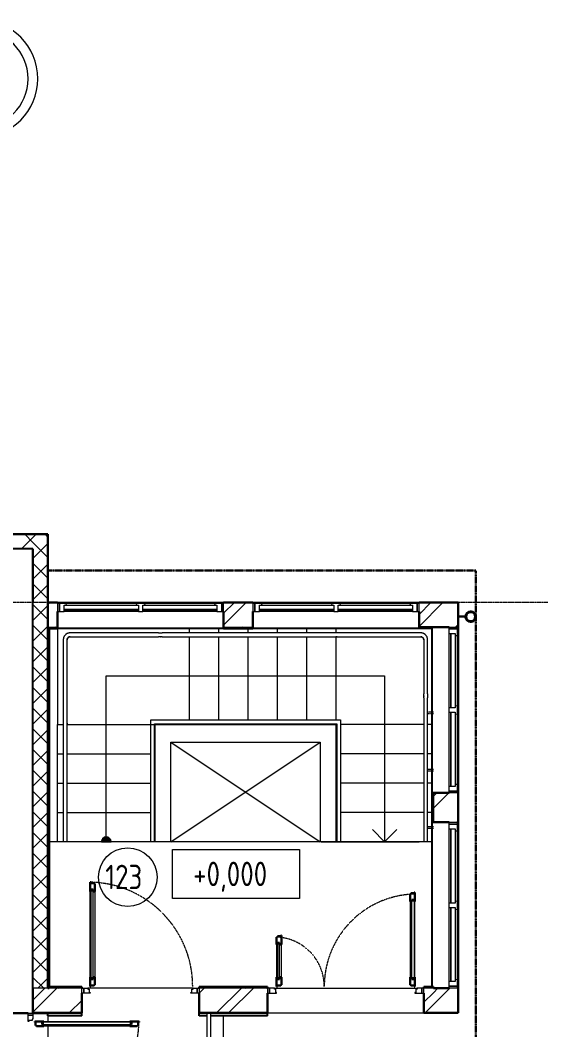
# Model space of a CAD drawing. Header units: millimetres. Extents: x -695119 to 412940, y -249585 to 622758.
# Drawn here: x 170283 to 175612, y -24246 to -13905 of the extents above; entities that cross this region are included whole.
import ezdxf

# ---------------------------------------------------------------- set-up
doc = ezdxf.new("R2010")
doc.units = ezdxf.units.MM
for name, pattern in [('ADSK_Линия сетки', [25, 20, -2.5, 0, -2.5]), ('ADSK_Штриховая_ш2 п1_5', [4.5, 3, -1.5]), ('ADSK_Штриховая_ш3 п1_5', [4.5, 3, -1.5])]:
    doc.linetypes.add(name, pattern=pattern)
for name, color, linetype, lineweight in [('_Вне пределов_', 7, 'ADSK_Штриховая_ш3 п1_5', 18), ('Высотные отметки', 7, 'Continuous', 9), ('Каркас_Импост', 8, 'Continuous', 9), ('Лестницы', 8, 'Continuous', 9), ('Линии', 7, 'Continuous', 9), ('Марки помещений', 8, 'Continuous', 20), ('Монтажный зазор', 8, 'Continuous', 9), ('Обобщенные модели', 8, 'Continuous', 18), ('Ограждение', 8, 'Continuous', 9), ('Окна', 252, 'Continuous', 9), ('Оси', 252, 'Continuous', 9), ('Остекление', 8, 'Continuous', 9), ('Открывание', 8, 'ADSK_Штриховая_ш2 п1_5', 9), ('Панель', 252, 'Continuous', 30), ('Перекрытия', 7, 'Continuous', 18), ('Поручни', 8, 'Continuous', 9), ('Стены разрез', 7, 'Continuous', 30), ('Стены штриховка', 7, 'Continuous', 9), ('Стрелки вверх', 7, 'Continuous', 18), ('Типовые аннотации', 8, 'Continuous', 18), ('Тонкие линии', 7, 'Continuous', 18)]:
    doc.layers.add(name, color=color, linetype=linetype, lineweight=lineweight)
doc.layers.add('Стены', color=194, linetype='Continuous')
doc.styles.add('GOST 2.304 type A_1', font='', dxfattribs={"height": 350})
doc.styles.get('GOST 2.304 type A_1').set_extended_font_data('GOST 2.304 type A')

# ---------------------------------------------------------------- blocks, each defined once
blk = doc.blocks.new('1 этаж')
at = {"layer": 'Обобщенные модели', "lineweight": 9, "true_color": 0x636466}
h = blk.add_hatch(dxfattribs=at)
h.set_pattern_fill('FP_8', color=251, style=0, pattern_type=2)
h.set_pattern_definition([(45, (-32219.82, -128407.64), (-106.066, 106.066), [])])
h.paths.add_polyline_path([(76, -101241), (89, -101239), (101, -101234), (112, -101226), (119, -101216), (124, -101204), (126, -101191), (124, -101178), (119, -101166), (112, -101155), (101, -101147), (89, -101142), (76, -101141), (63, -101142), (51, -101147), (41, -101155), (33, -101166), (28, -101178), (26, -101191), (28, -101204), (33, -101216), (44, -101228), (51, -101234), (63, -101239)])
at = {"layer": 'Стрелки вверх', "true_color": 0x636466}
h = blk.add_hatch(color=251, dxfattribs=at)
edge = h.paths.add_edge_path()
edge.add_arc((-3656, -103497), 50, 0.7223, 179.2777)
edge.add_line((-3706, -103497), (-3656, -103497))
edge.add_line((-3656, -103497), (-3606, -103497))
blk.add_hatch(color=251, dxfattribs=at).paths.add_polyline_path([(-3607, -103497), (-3606, -103490), (-3618, -103465), (-3642, -103449), (-3670, -103449), (-3694, -103465), (-3705, -103490), (-3704, -103497)])
at = {"layer": '_Вне пределов_', "color": 251, "true_color": 0x636466}
for p, q in [((77, -101129), (75, -101129)), ((75, -101129), (75, -101139)), ((77, -101139), (77, -101129)), ((75, -101243), (75, -101253)), ((75, -101253), (77, -101253)), ((77, -101253), (77, -101243)), ((-306, -102169), (-366, -102169)), ((-366, -102184), (-306, -102184))]:
    blk.add_line(p, q, dxfattribs=at)
at = {"layer": 'Каркас_Импост', "color": 251, "lineweight": 18, "true_color": 0x636466}
for p, q in [((-4066, -101055), (-4134, -101055)), ((-4134, -101055), (-4134, -101137)), ((-4134, -101137), (-4086, -101137)), ((-4061, -101074), (-4066, -101055)), ((-3346, -101055), (-3351, -101074)), ((-3262, -101055), (-3346, -101055)), ((-3326, -101137), (-3282, -101137)), ((-3257, -101074), (-3262, -101055)), ((-2542, -101055), (-2547, -101074)), ((-2474, -101055), (-2542, -101055)), ((-2522, -101137), (-2474, -101137)), ((-2474, -101137), (-2474, -101055)), ((-2066, -101055), (-2134, -101055)), ((-2134, -101055), (-2134, -101137)), ((-2134, -101137), (-2086, -101137)), ((-2061, -101074), (-2066, -101055)), ((-1346, -101055), (-1351, -101074)), ((-1262, -101055), (-1346, -101055)), ((-1326, -101137), (-1282, -101137)), ((-1257, -101074), (-1262, -101055)), ((-542, -101055), (-547, -101074)), ((-474, -101055), (-542, -101055)), ((-522, -101137), (-474, -101137)), ((-474, -101137), (-474, -101055)), ((-146, -101317), (-64, -101317)), ((-146, -101365), (-146, -101317)), ((-64, -101317), (-64, -101385)), ((-64, -101385), (-83, -101390)), ((-146, -102169), (-146, -102125)), ((-83, -102100), (-64, -102105)), ((-64, -102105), (-64, -102189)), ((-64, -102189), (-83, -102194)), ((-146, -102977), (-146, -102929)), ((-64, -102977), (-146, -102977)), ((-83, -102904), (-64, -102909)), ((-64, -102909), (-64, -102977)), ((-146, -103317), (-64, -103317)), ((-146, -103365), (-146, -103317)), ((-64, -103385), (-83, -103390)), ((-64, -103317), (-64, -103385)), ((-146, -104169), (-146, -104125)), ((-83, -104100), (-64, -104105)), ((-64, -104105), (-64, -104189)), ((-64, -104189), (-83, -104194)), ((-146, -104977), (-146, -104929)), ((-83, -104904), (-64, -104909)), ((-64, -104909), (-64, -104977)), ((-64, -104977), (-146, -104977))]:
    blk.add_line(p, q, dxfattribs=at)
at = {"layer": 'Каркас_Импост', "color": 251, "true_color": 0x636466}
for p, q in [((-4086, -101118), (-3326, -101118)), ((-4086, -101136), (-4086, -101118)), ((-4085, -101137), (-4086, -101136)), ((-3326, -101136), (-4086, -101136)), ((-3327, -101137), (-4085, -101137)), ((-3346, -101055), (-4066, -101055)), ((-3326, -101136), (-3327, -101137)), ((-3326, -101118), (-3326, -101136)), ((-3282, -101118), (-2522, -101118)), ((-3282, -101136), (-3282, -101118)), ((-3281, -101137), (-3282, -101136)), ((-2522, -101136), (-3282, -101136)), ((-2523, -101137), (-3281, -101137)), ((-2542, -101055), (-3262, -101055)), ((-2522, -101136), (-2523, -101137)), ((-2522, -101118), (-2522, -101136)), ((-2086, -101118), (-1326, -101118)), ((-2086, -101136), (-2086, -101118)), ((-2085, -101137), (-2086, -101136)), ((-1326, -101136), (-2086, -101136)), ((-1327, -101137), (-2085, -101137)), ((-1346, -101055), (-2066, -101055)), ((-1326, -101136), (-1327, -101137)), ((-1326, -101118), (-1326, -101136)), ((-1282, -101118), (-522, -101118)), ((-1282, -101136), (-1282, -101118)), ((-1281, -101137), (-1282, -101136)), ((-522, -101136), (-1282, -101136)), ((-523, -101137), (-1281, -101137)), ((-542, -101055), (-1262, -101055)), ((-522, -101136), (-523, -101137)), ((-522, -101118), (-522, -101136)), ((-146, -101366), (-145, -101365)), ((-146, -102124), (-146, -101366)), ((-145, -101365), (-127, -101365)), ((-145, -102125), (-145, -101365)), ((-127, -101365), (-127, -102125)), ((-64, -101385), (-64, -102105)), ((-145, -102125), (-146, -102124)), ((-146, -102170), (-145, -102169)), ((-146, -102928), (-146, -102170)), ((-127, -102125), (-145, -102125)), ((-145, -102169), (-127, -102169)), ((-145, -102929), (-145, -102169)), ((-127, -102169), (-127, -102929)), ((-64, -102189), (-64, -102909)), ((-145, -102929), (-146, -102928)), ((-127, -102929), (-145, -102929)), ((-146, -103366), (-145, -103365)), ((-146, -104124), (-146, -103366)), ((-145, -103365), (-127, -103365)), ((-145, -104125), (-145, -103365)), ((-127, -103365), (-127, -104125)), ((-64, -103385), (-64, -104105)), ((-145, -104125), (-146, -104124)), ((-127, -104125), (-145, -104125)), ((-146, -104170), (-145, -104169)), ((-146, -104928), (-146, -104170)), ((-145, -104169), (-127, -104169)), ((-145, -104929), (-145, -104169)), ((-127, -104169), (-127, -104929)), ((-64, -104189), (-64, -104909)), ((-145, -104929), (-146, -104928)), ((-127, -104929), (-145, -104929)), ((-3885, -104997), (-3844, -104997)), ((-3885, -105047), (-3885, -104997)), ((-3821, -105047), (-3885, -105047)), ((-3844, -104997), (-3844, -105005)), ((-3844, -105005), (-3830, -105005)), ((-3830, -105005), (-3830, -105039)), ((-3830, -105039), (-3821, -105039)), ((-3821, -105039), (-3821, -105047)), ((-2789, -105039), (-2780, -105039)), ((-2789, -105047), (-2789, -105039)), ((-2725, -105047), (-2789, -105047)), ((-2780, -105005), (-2766, -105005)), ((-2780, -105039), (-2780, -105005)), ((-2766, -105005), (-2766, -104997)), ((-2766, -104997), (-2725, -104997)), ((-2725, -104997), (-2725, -105047)), ((-1935, -104997), (-1984, -104997)), ((-1984, -104997), (-1984, -105047)), ((-1984, -105047), (-1912, -105047)), ((-1935, -105005), (-1935, -104997)), ((-1921, -105005), (-1935, -105005)), ((-1921, -105039), (-1921, -105005)), ((-1912, -105039), (-1921, -105039)), ((-1912, -105047), (-1912, -105039)), ((-487, -105039), (-496, -105039)), ((-496, -105039), (-496, -105047)), ((-496, -105047), (-424, -105047)), ((-473, -105005), (-487, -105005)), ((-487, -105005), (-487, -105039)), ((-473, -104997), (-473, -105005)), ((-424, -104997), (-473, -104997)), ((-424, -105047), (-424, -104997)), ((-4456, -105272), (-4406, -105272)), ((-4456, -105336), (-4456, -105272)), ((-4406, -105272), (-4406, -105313)), ((-4448, -105336), (-4456, -105336)), ((-4448, -105327), (-4448, -105336)), ((-4414, -105327), (-4448, -105327)), ((-4414, -105313), (-4414, -105327)), ((-4406, -105313), (-4414, -105313))]:
    blk.add_line(p, q, dxfattribs=at)
at = {"layer": 'Лестницы', "color": 251, "true_color": 0x636466}
for p, q in [((-4156, -101312), (-4156, -102297)), ((-2806, -101312), (-2806, -101357)), ((-2806, -101312), (-2806, -101357)), ((-2506, -101312), (-2506, -101357)), ((-2506, -101312), (-2506, -101357)), ((-2206, -101312), (-2206, -101357)), ((-2206, -101312), (-2206, -101357)), ((-1906, -101312), (-1906, -101357)), ((-1906, -101312), (-1906, -101357)), ((-1606, -101312), (-1606, -101357)), ((-1606, -101312), (-1606, -101357)), ((-1306, -101312), (-1306, -101357)), ((-1306, -101312), (-1306, -101357)), ((-2806, -101397), (-2806, -102247)), ((-2806, -101397), (-2806, -102247)), ((-2506, -101397), (-2506, -102247)), ((-2506, -101397), (-2506, -102247)), ((-2206, -101397), (-2206, -102247)), ((-2206, -101397), (-2206, -102247)), ((-1906, -101397), (-1906, -102247)), ((-1906, -101397), (-1906, -102247)), ((-1606, -101397), (-1606, -102247)), ((-1606, -101397), (-1606, -102247)), ((-1306, -101397), (-1306, -102247)), ((-1306, -101397), (-1306, -102247)), ((-4156, -102297), (-4096, -102297)), ((-4156, -102597), (-4156, -102297)), ((-4156, -102297), (-4096, -102297)), ((-4056, -102297), (-3201, -102297)), ((-4056, -102297), (-3201, -102297)), ((-3161, -102297), (-3156, -102297)), ((-3161, -102297), (-3156, -102297)), ((-3156, -102297), (-2806, -102297)), ((-3156, -102597), (-3156, -102297)), ((-2806, -102287), (-2806, -102297)), ((-2806, -102287), (-2806, -102297)), ((-2806, -102297), (-2506, -102297)), ((-2506, -102287), (-2506, -102297)), ((-2506, -102287), (-2506, -102297)), ((-2506, -102297), (-2206, -102297)), ((-2206, -102287), (-2206, -102297)), ((-2206, -102287), (-2206, -102297)), ((-2206, -102297), (-1906, -102297)), ((-1906, -102287), (-1906, -102297)), ((-1906, -102287), (-1906, -102297)), ((-1906, -102297), (-1606, -102297)), ((-1606, -102287), (-1606, -102297)), ((-1606, -102287), (-1606, -102297)), ((-1606, -102297), (-1306, -102297)), ((-1306, -102287), (-1306, -102297)), ((-1306, -102287), (-1306, -102297)), ((-1296, -102297), (-1306, -102297)), ((-1306, -102297), (-1306, -102597)), ((-1296, -102297), (-1306, -102297)), ((-406, -102297), (-1256, -102297)), ((-406, -102297), (-1256, -102297)), ((-321, -102297), (-366, -102297)), ((-321, -102297), (-366, -102297)), ((-4156, -102897), (-4156, -102597)), ((-4156, -102597), (-4096, -102597)), ((-4156, -102597), (-4096, -102597)), ((-4056, -102597), (-3201, -102597)), ((-4056, -102597), (-3201, -102597)), ((-3161, -102597), (-3156, -102597)), ((-3161, -102597), (-3156, -102597)), ((-3156, -102897), (-3156, -102597)), ((-1306, -102597), (-1306, -102897)), ((-1296, -102597), (-1306, -102597)), ((-1296, -102597), (-1306, -102597)), ((-406, -102597), (-1256, -102597)), ((-406, -102597), (-1256, -102597)), ((-321, -102597), (-366, -102597)), ((-321, -102597), (-366, -102597)), ((-4156, -103197), (-4156, -102897)), ((-4156, -102897), (-4096, -102897)), ((-4156, -102897), (-4096, -102897)), ((-4056, -102897), (-3201, -102897)), ((-4056, -102897), (-3201, -102897)), ((-3161, -102897), (-3156, -102897)), ((-3161, -102897), (-3156, -102897)), ((-3156, -103197), (-3156, -102897)), ((-1306, -102897), (-1306, -103197)), ((-1296, -102897), (-1306, -102897)), ((-1296, -102897), (-1306, -102897)), ((-406, -102897), (-1256, -102897)), ((-406, -102897), (-1256, -102897)), ((-321, -102897), (-366, -102897)), ((-321, -102897), (-366, -102897)), ((-4156, -103497), (-4156, -103197)), ((-4156, -103197), (-4096, -103197)), ((-4156, -103197), (-4096, -103197)), ((-4056, -103197), (-3201, -103197)), ((-4056, -103197), (-3201, -103197)), ((-3161, -103197), (-3156, -103197)), ((-3161, -103197), (-3156, -103197)), ((-3156, -103497), (-3156, -103197)), ((-1306, -103197), (-1306, -103497)), ((-1296, -103197), (-1306, -103197)), ((-1296, -103197), (-1306, -103197)), ((-406, -103197), (-1256, -103197)), ((-406, -103197), (-1256, -103197)), ((-321, -103197), (-366, -103197)), ((-321, -103197), (-366, -103197)), ((-1296, -103497), (-1306, -103497)), ((-321, -103497), (-1256, -103497))]:
    blk.add_line(p, q, dxfattribs=at)
at = {"layer": 'Линии', "color": 251, "linetype": 'ADSK_Штриховая_ш3 п1_5', "lineweight": 30, "true_color": 0x636466}
for p, q in [((128, -100717), (-4254, -100717)), ((128, -106497), (128, -100717))]:
    blk.add_line(p, q, dxfattribs=at)
at = {"layer": 'Линии', "color": 251, "true_color": 0x636466}
for p, q in [((-3254, -102297), (-1454, -102297)), ((-1454, -103497), (-454, -103497))]:
    blk.add_line(p, q, dxfattribs=at)
at = {"layer": 'Марки помещений', "color": 251, "true_color": 0x636466}
blk.add_circle((-3436, -103860), 300, dxfattribs=at)
at = {"layer": 'Монтажный зазор', "color": 251, "true_color": 0x636466}
for p, q in [((-3905, -104997), (-3885, -104997)), ((-3905, -105047), (-3905, -104997)), ((-3885, -105047), (-3905, -105047)), ((-3885, -104997), (-3885, -105047)), ((-2725, -104997), (-2705, -104997)), ((-2725, -105047), (-2725, -104997)), ((-2705, -105047), (-2725, -105047)), ((-2705, -104997), (-2705, -105047)), ((-2004, -104997), (-2004, -105047)), ((-1984, -104997), (-2004, -104997)), ((-2004, -105047), (-1984, -105047)), ((-1984, -105047), (-1984, -104997)), ((-404, -104997), (-424, -104997)), ((-424, -104997), (-424, -105047)), ((-424, -105047), (-404, -105047)), ((-404, -105047), (-404, -104997)), ((-4456, -105272), (-4456, -105252)), ((-4456, -105252), (-4406, -105252)), ((-4406, -105272), (-4456, -105272)), ((-4406, -105252), (-4406, -105272))]:
    blk.add_line(p, q, dxfattribs=at)
at = {"layer": 'Обобщенные модели', "color": 251, "true_color": 0x636466}
for p, q in [((77, -101129), (75, -101129)), ((75, -101129), (75, -101139)), ((77, -101129), (75, -101129)), ((75, -101129), (75, -101139)), ((77, -101129), (75, -101129)), ((75, -101129), (75, -101139)), ((77, -101139), (77, -101129)), ((77, -101139), (77, -101129)), ((77, -101139), (77, -101129)), ((24, -101187), (-54, -101187)), ((-54, -101194), (24, -101194)), ((24, -101190), (24, -101187)), ((24, -101194), (24, -101191)), ((75, -101141), (75, -101139)), ((77, -101141), (75, -101141)), ((77, -101139), (77, -101141)), ((75, -101243), (75, -101241)), ((75, -101241), (77, -101241)), ((75, -101243), (75, -101253)), ((75, -101243), (75, -101253)), ((75, -101243), (75, -101253)), ((75, -101253), (77, -101253)), ((75, -101253), (77, -101253)), ((75, -101253), (77, -101253)), ((77, -101241), (77, -101243)), ((77, -101253), (77, -101243)), ((77, -101253), (77, -101243)), ((77, -101253), (77, -101243))]:
    blk.add_line(p, q, dxfattribs=at)
for start, end in [(0, 180), (180, 0)]:
    blk.add_arc((76, -101191), 52, start, end, dxfattribs=at)
at = {"layer": 'Обобщенные модели', "color": 251, "lineweight": 40, "true_color": 0x636466}
for start, end in [(0, 180), (180, 0)]:
    blk.add_arc((76, -101191), 50, start, end, dxfattribs=at)
at = {"layer": 'Ограждение', "color": 251, "true_color": 0x636466}
for p, q in [((-4096, -101427), (-4096, -102283)), ((-4056, -102283), (-4056, -101427)), ((-3121, -101357), (-4026, -101357)), ((-4026, -101397), (-3121, -101397)), ((-3121, -101357), (-3101, -101357)), ((-3101, -101397), (-3093, -101397)), ((-1307, -101357), (-3082, -101357)), ((-3082, -101397), (-1307, -101397)), ((-1291, -101357), (-1307, -101357)), ((-1291, -101397), (-1307, -101397)), ((-436, -101357), (-1291, -101357)), ((-1291, -101397), (-436, -101397)), ((-406, -101427), (-406, -101983)), ((-366, -101983), (-366, -101427)), ((-406, -102003), (-406, -102010)), ((-406, -102021), (-406, -103497)), ((-366, -101983), (-366, -102003)), ((-366, -103497), (-366, -102021)), ((-4096, -102283), (-4096, -102299)), ((-4096, -102299), (-4096, -103497)), ((-4056, -102283), (-4056, -102299)), ((-4056, -103497), (-4056, -102299)), ((-306, -102756), (-366, -102756)), ((-366, -102771), (-306, -102771)), ((-306, -103343), (-366, -103343)), ((-366, -103358), (-306, -103358))]:
    blk.add_line(p, q, dxfattribs=at)
at = {"layer": 'Ограждение', "color": 251, "true_color": 0x636466, "flags": 128}
for points in [[(-4026, -101357), (-4029, -101357), (-4031, -101358), (-4034, -101358), (-4037, -101358), (-4040, -101359), (-4042, -101359), (-4045, -101360), (-4048, -101361), (-4050, -101362), (-4053, -101363), (-4056, -101364), (-4058, -101365), (-4061, -101367), (-4063, -101368), (-4065, -101370), (-4068, -101371), (-4070, -101373), (-4072, -101375), (-4074, -101377), (-4076, -101379), (-4078, -101381), (-4080, -101383), (-4081, -101385), (-4083, -101387), (-4085, -101390), (-4086, -101392), (-4088, -101394), (-4089, -101397), (-4090, -101399), (-4091, -101402), (-4092, -101405), (-4093, -101407), (-4094, -101410), (-4094, -101413), (-4095, -101415), (-4095, -101418), (-4096, -101421), (-4096, -101424), (-4096, -101427), (-4096, -101427)], [(-4026, -101357), (-4029, -101357), (-4031, -101358), (-4034, -101358), (-4037, -101358), (-4040, -101359), (-4042, -101359), (-4045, -101360), (-4048, -101361), (-4050, -101362), (-4053, -101363), (-4056, -101364), (-4058, -101365), (-4061, -101367), (-4063, -101368), (-4065, -101370), (-4068, -101371), (-4070, -101373), (-4072, -101375), (-4074, -101377), (-4076, -101379), (-4078, -101381), (-4080, -101383), (-4081, -101385), (-4083, -101387), (-4085, -101390), (-4086, -101392), (-4088, -101394), (-4089, -101397), (-4090, -101399), (-4091, -101402), (-4092, -101405), (-4093, -101407), (-4094, -101410), (-4094, -101413), (-4095, -101415), (-4095, -101418), (-4096, -101421), (-4096, -101424), (-4096, -101427)], [(-4056, -101427), (-4056, -101426), (-4056, -101425), (-4056, -101424), (-4055, -101423), (-4055, -101421), (-4055, -101420), (-4055, -101419), (-4054, -101418), (-4054, -101417), (-4053, -101416), (-4053, -101415), (-4052, -101414), (-4052, -101412), (-4051, -101411), (-4051, -101410), (-4050, -101409), (-4049, -101409), (-4048, -101408), (-4048, -101407), (-4047, -101406), (-4046, -101405), (-4045, -101404), (-4044, -101403), (-4043, -101403), (-4042, -101402), (-4041, -101401), (-4040, -101401), (-4039, -101400), (-4038, -101400), (-4037, -101399), (-4036, -101399), (-4034, -101399), (-4033, -101398), (-4032, -101398), (-4031, -101398), (-4030, -101398), (-4029, -101397), (-4027, -101397), (-4026, -101397), (-4026, -101397)], [(-3121, -101357), (-3118, -101357), (-3115, -101357), (-3112, -101357), (-3109, -101357), (-3107, -101357), (-3104, -101357), (-3101, -101357), (-3099, -101357), (-3096, -101357), (-3093, -101357), (-3091, -101357), (-3088, -101357), (-3086, -101357), (-3083, -101357), (-3082, -101357)], [(-3121, -101357), (-3118, -101357), (-3115, -101357), (-3112, -101357), (-3109, -101357), (-3107, -101357), (-3104, -101357), (-3101, -101357)], [(-3082, -101397), (-3085, -101397), (-3087, -101397), (-3090, -101397), (-3092, -101397), (-3095, -101397), (-3098, -101397), (-3100, -101397), (-3103, -101397), (-3106, -101397), (-3108, -101397), (-3111, -101397), (-3114, -101397), (-3117, -101397), (-3119, -101397), (-3121, -101397)], [(-3093, -101397), (-3095, -101397), (-3098, -101397), (-3100, -101397)], [(-1291, -101357), (-1292, -101357), (-1293, -101357), (-1295, -101357), (-1296, -101357), (-1297, -101357), (-1298, -101357), (-1299, -101357), (-1300, -101357), (-1302, -101357), (-1303, -101357), (-1304, -101357), (-1305, -101357), (-1306, -101357), (-1307, -101357), (-1307, -101357)], [(-1307, -101397), (-1306, -101397), (-1305, -101397), (-1304, -101397), (-1303, -101397), (-1302, -101397), (-1301, -101397), (-1300, -101397), (-1299, -101397), (-1297, -101397), (-1296, -101397), (-1295, -101397), (-1294, -101397), (-1293, -101397), (-1291, -101397), (-1291, -101397)], [(-1291, -101357), (-1292, -101357), (-1293, -101357), (-1295, -101357), (-1296, -101357), (-1297, -101357), (-1298, -101357), (-1299, -101357), (-1300, -101357), (-1302, -101357), (-1303, -101357), (-1304, -101357)], [(-1304, -101397), (-1303, -101397), (-1302, -101397), (-1301, -101397), (-1300, -101397), (-1299, -101397), (-1297, -101397), (-1296, -101397), (-1295, -101397), (-1294, -101397), (-1293, -101397), (-1291, -101397)], [(-366, -101427), (-366, -101425), (-366, -101422), (-366, -101419), (-367, -101416), (-367, -101413), (-368, -101411), (-369, -101408), (-369, -101405), (-370, -101403), (-371, -101400), (-372, -101398), (-374, -101395), (-375, -101393), (-376, -101390), (-378, -101388), (-380, -101386), (-381, -101383), (-383, -101381), (-385, -101379), (-387, -101377), (-389, -101375), (-391, -101373), (-393, -101372), (-396, -101370), (-398, -101368), (-400, -101367), (-403, -101366), (-405, -101364), (-408, -101363), (-410, -101362), (-413, -101361), (-416, -101360), (-418, -101360), (-421, -101359), (-424, -101358), (-427, -101358), (-429, -101358), (-432, -101357), (-435, -101357), (-436, -101357)], [(-436, -101397), (-435, -101397), (-433, -101397), (-432, -101398), (-431, -101398), (-430, -101398), (-429, -101398), (-428, -101399), (-426, -101399), (-425, -101399), (-424, -101400), (-423, -101400), (-422, -101401), (-421, -101401), (-420, -101402), (-419, -101403), (-418, -101403), (-417, -101404), (-416, -101405), (-415, -101406), (-414, -101406), (-413, -101407), (-413, -101408), (-412, -101409), (-411, -101410), (-411, -101411), (-410, -101412), (-409, -101413), (-409, -101414), (-408, -101415), (-408, -101416), (-407, -101418), (-407, -101419), (-407, -101420), (-406, -101421), (-406, -101422), (-406, -101423), (-406, -101425), (-406, -101426), (-406, -101427), (-406, -101427)], [(-366, -101427), (-366, -101425), (-366, -101422), (-366, -101419), (-367, -101416), (-367, -101413), (-368, -101411), (-369, -101408), (-369, -101405), (-370, -101403), (-371, -101400), (-372, -101398), (-374, -101395), (-375, -101393), (-376, -101390), (-378, -101388), (-380, -101386), (-381, -101383), (-383, -101381), (-385, -101379), (-387, -101377), (-389, -101375), (-391, -101373), (-393, -101372), (-396, -101370), (-398, -101368), (-400, -101367), (-403, -101366), (-405, -101364), (-408, -101363), (-410, -101362), (-413, -101361), (-416, -101360), (-418, -101360), (-421, -101359), (-424, -101358), (-427, -101358), (-429, -101358), (-432, -101357), (-435, -101357)], [(-406, -102021), (-406, -102018), (-406, -102016), (-406, -102013), (-406, -102011), (-406, -102008), (-406, -102006), (-406, -102003), (-406, -102000), (-406, -101998), (-406, -101995), (-406, -101992), (-406, -101989), (-406, -101986), (-406, -101984), (-406, -101983)], [(-406, -102010), (-406, -102008), (-406, -102006), (-406, -102003)], [(-366, -101983), (-366, -101985), (-366, -101988), (-366, -101991), (-366, -101994), (-366, -101996), (-366, -101999), (-366, -102002), (-366, -102005), (-366, -102007), (-366, -102010), (-366, -102012), (-366, -102015), (-366, -102017), (-366, -102020), (-366, -102021)], [(-366, -101983), (-366, -101985), (-366, -101988), (-366, -101991), (-366, -101994), (-366, -101996), (-366, -101999), (-366, -102002)], [(-4096, -102283), (-4096, -102284), (-4096, -102285), (-4096, -102286), (-4096, -102287), (-4096, -102289), (-4096, -102290), (-4096, -102291), (-4096, -102292), (-4096, -102293), (-4096, -102294), (-4096, -102295), (-4096, -102296), (-4096, -102297), (-4096, -102298), (-4096, -102299)], [(-4096, -102283), (-4096, -102284), (-4096, -102285), (-4096, -102286), (-4096, -102287), (-4096, -102289), (-4096, -102290), (-4096, -102291), (-4096, -102292), (-4096, -102293), (-4096, -102294), (-4096, -102295)], [(-4056, -102299), (-4056, -102298), (-4056, -102297), (-4056, -102296), (-4056, -102295), (-4056, -102294), (-4056, -102292), (-4056, -102291), (-4056, -102290), (-4056, -102289), (-4056, -102288), (-4056, -102287), (-4056, -102285), (-4056, -102284), (-4056, -102283), (-4056, -102283)], [(-4056, -102296), (-4056, -102295), (-4056, -102294), (-4056, -102292), (-4056, -102291), (-4056, -102290), (-4056, -102289), (-4056, -102288), (-4056, -102287), (-4056, -102285), (-4056, -102284), (-4056, -102283)], [(-384, -103497), (-386, -103497), (-388, -103497)]]:
    blk.add_lwpolyline(points, dxfattribs=at)
at = {"layer": 'Ограждение', "color": 251, "true_color": 0x636466}
for centre, start, end in [((-4026, -101427), 140.2351, 180), ((-4026, -101427), 90, 129.7649), ((-436, -101427), 50.2351, 90), ((-436, -101427), 0, 39.7649)]:
    blk.add_arc(centre, 30, start, end, dxfattribs=at)
at = {"layer": 'Окна', "color": 251, "true_color": 0x636466}
for p, q in [((-4134, -101055), (-4154, -101055)), ((-4154, -101055), (-4154, -101137)), ((-4154, -101137), (-4134, -101137)), ((-4134, -101137), (-4134, -101055)), ((-2454, -101055), (-2474, -101055)), ((-2474, -101055), (-2474, -101137)), ((-2474, -101137), (-2454, -101137)), ((-2454, -101137), (-2454, -101055)), ((-2134, -101055), (-2154, -101055)), ((-2154, -101055), (-2154, -101137)), ((-2154, -101137), (-2134, -101137)), ((-2134, -101137), (-2134, -101055)), ((-454, -101055), (-474, -101055)), ((-474, -101055), (-474, -101137)), ((-474, -101137), (-454, -101137)), ((-454, -101137), (-454, -101055)), ((-146, -101297), (-64, -101297)), ((-146, -101317), (-146, -101297)), ((-64, -101317), (-146, -101317)), ((-64, -101297), (-64, -101317)), ((-146, -102977), (-64, -102977)), ((-146, -102997), (-146, -102977)), ((-64, -102997), (-146, -102997)), ((-64, -102977), (-64, -102997)), ((-146, -103297), (-64, -103297)), ((-146, -103317), (-146, -103297)), ((-64, -103297), (-64, -103317)), ((-64, -103317), (-146, -103317)), ((-146, -104977), (-64, -104977)), ((-146, -104997), (-146, -104977)), ((-64, -104997), (-146, -104997)), ((-64, -104977), (-64, -104997))]:
    blk.add_line(p, q, dxfattribs=at)
at = {"layer": 'Оси', "color": 251, "linetype": 'ADSK_Линия сетки', "true_color": 0x636466}
blk.add_line((4311, -101047), (-72628, -101047), dxfattribs=at)
at = {"layer": 'Оси', "color": 251, "lineweight": 20, "true_color": 0x636466}
for radius, start, end in [(600, 0, 180), (500, 0, 180), (600, 180, 0), (500, 180, 0)]:
    blk.add_arc((-4956, -95681), radius, start, end, dxfattribs=at)
at = {"layer": 'Остекление', "color": 251, "true_color": 0x636466}
for p, q in [((-4086, -101074), (-3326, -101074)), ((-4086, -101118), (-4086, -101074)), ((-3326, -101118), (-4086, -101118)), ((-3326, -101074), (-3326, -101118)), ((-3282, -101074), (-2522, -101074)), ((-3282, -101118), (-3282, -101074)), ((-2522, -101118), (-3282, -101118)), ((-2522, -101074), (-2522, -101118)), ((-2086, -101074), (-1326, -101074)), ((-2086, -101118), (-2086, -101074)), ((-1326, -101118), (-2086, -101118)), ((-1326, -101074), (-1326, -101118)), ((-1282, -101074), (-522, -101074)), ((-1282, -101118), (-1282, -101074)), ((-522, -101118), (-1282, -101118)), ((-522, -101074), (-522, -101118)), ((-127, -101365), (-83, -101365)), ((-127, -102125), (-127, -101365)), ((-83, -101365), (-83, -102125)), ((-83, -102125), (-127, -102125)), ((-127, -102169), (-83, -102169)), ((-127, -102929), (-127, -102169)), ((-83, -102169), (-83, -102929)), ((-83, -102929), (-127, -102929)), ((-127, -103365), (-83, -103365)), ((-127, -104125), (-127, -103365)), ((-83, -103365), (-83, -104125)), ((-3812, -103987), (-3812, -104903)), ((-3788, -103987), (-3812, -103987)), ((-3788, -104903), (-3788, -103987)), ((-526, -104903), (-526, -104091)), ((-526, -104091), (-505, -104091)), ((-505, -104091), (-505, -104903)), ((-83, -104125), (-127, -104125)), ((-127, -104169), (-83, -104169)), ((-127, -104929), (-127, -104169)), ((-83, -104169), (-83, -104929)), ((-1903, -104531), (-1903, -104903)), ((-1882, -104531), (-1903, -104531)), ((-1882, -104903), (-1882, -104531)), ((-3812, -104903), (-3788, -104903)), ((-1903, -104903), (-1882, -104903)), ((-505, -104903), (-526, -104903)), ((-83, -104929), (-127, -104929)), ((-4312, -105345), (-4312, -105369)), ((-3396, -105345), (-4312, -105345)), ((-4312, -105369), (-3396, -105369)), ((-3396, -105369), (-3396, -105345))]:
    blk.add_line(p, q, dxfattribs=at)
at = {"layer": 'Открывание', "color": 251, "true_color": 0x636466}
for centre, radius, start, end in [((-3839, -104979), 1068, 0, 89.0343), ((-478, -104979), 946, 91.0903, 180), ((-1930, -104979), 506, 0, 87.9614), ((-4388, -105318), 1068, 270, 359.0343)]:
    blk.add_arc(centre, radius, start, end, dxfattribs=at)
at = {"layer": 'Панель', "color": 251, "true_color": 0x636466}
for p, q in [((-3821, -103911), (-3813, -103911)), ((-3821, -104005), (-3821, -103911)), ((-3813, -103911), (-3813, -103920)), ((-3813, -103920), (-3779, -103920)), ((-3779, -103920), (-3779, -103929)), ((-3812, -104005), (-3821, -104005)), ((-3812, -103987), (-3812, -104005)), ((-3788, -103987), (-3812, -103987)), ((-3788, -104005), (-3788, -103987)), ((-3771, -104005), (-3788, -104005)), ((-3779, -103929), (-3771, -103929)), ((-3771, -103929), (-3771, -104005)), ((-504, -104024), (-538, -104024)), ((-538, -104024), (-538, -104033)), ((-496, -104015), (-504, -104015)), ((-504, -104015), (-504, -104024)), ((-496, -104109), (-496, -104015)), ((-538, -104033), (-546, -104033)), ((-546, -104033), (-546, -104109)), ((-546, -104109), (-526, -104109)), ((-526, -104109), (-526, -104091)), ((-526, -104091), (-505, -104091)), ((-505, -104091), (-505, -104109)), ((-505, -104109), (-496, -104109)), ((-1904, -104473), (-1912, -104473)), ((-1912, -104473), (-1912, -104549)), ((-1903, -104549), (-1912, -104549)), ((-1870, -104464), (-1904, -104464)), ((-1904, -104464), (-1904, -104473)), ((-1903, -104531), (-1903, -104549)), ((-1882, -104531), (-1903, -104531)), ((-1882, -104549), (-1882, -104531)), ((-1862, -104549), (-1882, -104549)), ((-1862, -104455), (-1870, -104455)), ((-1870, -104455), (-1870, -104464)), ((-1862, -104549), (-1862, -104455)), ((-3821, -104979), (-3821, -104885)), ((-3812, -104885), (-3821, -104885)), ((-3812, -104903), (-3812, -104885)), ((-3788, -104903), (-3812, -104903)), ((-3788, -104885), (-3788, -104903)), ((-3771, -104885), (-3788, -104885)), ((-3779, -104961), (-3779, -104970)), ((-3771, -104961), (-3779, -104961)), ((-3771, -104885), (-3771, -104961)), ((-1912, -104885), (-1912, -104979)), ((-1903, -104885), (-1912, -104885)), ((-1903, -104903), (-1903, -104885)), ((-1882, -104903), (-1903, -104903)), ((-1882, -104885), (-1882, -104903)), ((-1862, -104885), (-1882, -104885)), ((-1870, -104970), (-1870, -104961)), ((-1870, -104961), (-1862, -104961)), ((-1862, -104961), (-1862, -104885)), ((-546, -104885), (-546, -104961)), ((-546, -104885), (-526, -104885)), ((-546, -104961), (-538, -104961)), ((-538, -104961), (-538, -104970)), ((-526, -104885), (-526, -104903)), ((-526, -104903), (-505, -104903)), ((-505, -104885), (-496, -104885)), ((-505, -104903), (-505, -104885)), ((-496, -104979), (-496, -104885)), ((-3813, -104979), (-3821, -104979)), ((-3813, -104970), (-3813, -104979)), ((-3779, -104970), (-3813, -104970)), ((-1912, -104979), (-1904, -104979)), ((-1904, -104979), (-1904, -104970)), ((-1904, -104970), (-1870, -104970)), ((-538, -104970), (-504, -104970)), ((-504, -104970), (-504, -104979)), ((-504, -104979), (-496, -104979)), ((-4388, -105336), (-4294, -105336)), ((-4388, -105344), (-4388, -105336)), ((-4379, -105344), (-4388, -105344)), ((-4379, -105378), (-4379, -105344)), ((-4312, -105345), (-4294, -105345)), ((-4312, -105369), (-4312, -105345)), ((-4294, -105369), (-4312, -105369)), ((-4294, -105345), (-4294, -105336)), ((-4294, -105386), (-4294, -105369)), ((-3414, -105336), (-3320, -105336)), ((-3414, -105345), (-3414, -105336)), ((-3396, -105345), (-3414, -105345)), ((-3414, -105369), (-3396, -105369)), ((-3414, -105386), (-3414, -105369)), ((-3396, -105369), (-3396, -105345)), ((-3329, -105344), (-3329, -105378)), ((-3320, -105344), (-3329, -105344)), ((-3320, -105336), (-3320, -105344)), ((-4370, -105378), (-4379, -105378)), ((-4370, -105386), (-4370, -105378)), ((-4294, -105386), (-4370, -105386)), ((-3338, -105386), (-3414, -105386)), ((-3338, -105378), (-3338, -105386)), ((-3329, -105378), (-3338, -105378))]:
    blk.add_line(p, q, dxfattribs=at)
at = {"layer": 'Панель', "color": 251, "lineweight": 9, "true_color": 0x636466}
for p, q in [((-3821, -104885), (-3821, -104005)), ((-3771, -104005), (-3771, -104885)), ((-546, -104109), (-546, -104885)), ((-496, -104885), (-496, -104109)), ((-1912, -104549), (-1912, -104885)), ((-1862, -104885), (-1862, -104549)), ((-4294, -105336), (-3414, -105336)), ((-3414, -105386), (-4294, -105386))]:
    blk.add_line(p, q, dxfattribs=at)
at = {"layer": 'Перекрытия', "color": 251, "true_color": 0x636466}
for p, q in [((-1296, -103497), (-4239, -103497)), ((-406, -103497), (-1256, -103497)), ((-321, -103497), (-366, -103497)), ((-2766, -104997), (-3844, -104997)), ((-1935, -104997), (-473, -104997)), ((-2004, -105249), (-404, -105249)), ((-4254, -105279), (-4254, -105336)), ((-2454, -110282), (-2454, -105279)), ((-4254, -105386), (-4254, -106452))]:
    blk.add_line(p, q, dxfattribs=at)
at = {"layer": 'Поручни', "color": 251, "true_color": 0x636466}
for p, q in [((-3201, -102247), (-3106, -102247)), ((-3201, -102297), (-3201, -102247)), ((-3106, -102247), (-2701, -102247)), ((-2701, -102247), (-1501, -102247)), ((-1501, -102247), (-1306, -102247)), ((-1306, -102247), (-1256, -102247)), ((-1256, -102247), (-1256, -103497)), ((-3201, -103497), (-3201, -102297)), ((-3161, -102287), (-3106, -102287)), ((-3161, -102297), (-3161, -102287)), ((-3161, -103497), (-3161, -102297)), ((-3106, -102287), (-2701, -102287)), ((-2701, -102287), (-1501, -102287)), ((-1501, -102287), (-1306, -102287)), ((-1306, -102287), (-1296, -102287)), ((-1296, -102287), (-1296, -103497)), ((-1256, -103497), (-1296, -103497)), ((-2626, -105249), (-2626, -110395)), ((-2586, -110395), (-2586, -105249))]:
    blk.add_line(p, q, dxfattribs=at)
at = {"layer": 'Стены', "color": 251, "true_color": 0x636466}
for p, q in [((-4406, -100497), (-5681, -100497)), ((-4406, -104997), (-4406, -101047)), ((-4154, -101045), (-2454, -101045)), ((-2154, -101045), (-454, -101045)), ((-2454, -101312), (-4154, -101312)), ((-321, -101312), (-2154, -101312)), ((-321, -102997), (-321, -101297)), ((-54, -101297), (-54, -102997)), ((-321, -104982), (-321, -103297)), ((-54, -103297), (-54, -104997)), ((-4406, -105252), (-4406, -105249)), ((-4254, -105279), (-4254, -105252)), ((-3905, -105279), (-3905, -105249)), ((-2705, -105279), (-2705, -105249)), ((-2004, -105279), (-2004, -105249)), ((-3905, -105279), (-4254, -105279)), ((-2626, -105279), (-2705, -105279)), ((-2004, -105279), (-2586, -105279))]:
    blk.add_line(p, q, dxfattribs=at)
at = {"layer": 'Стены разрез', "color": 251, "true_color": 0x636466}
for p, q in [((-4254, -100345), (-5681, -100345)), ((-4254, -104997), (-4254, -100345)), ((-4406, -101047), (-4406, -100497)), ((-4254, -101045), (-4154, -101045)), ((-4154, -101055), (-4154, -101045)), ((-4154, -101312), (-4154, -101137)), ((-2454, -101055), (-2454, -101045)), ((-2454, -101045), (-2154, -101045)), ((-2454, -101312), (-2454, -101137)), ((-2154, -101055), (-2154, -101045)), ((-2154, -101312), (-2154, -101137)), ((-454, -101055), (-454, -101045)), ((-54, -101045), (-454, -101045)), ((-454, -101297), (-454, -101137)), ((-54, -101297), (-54, -101045)), ((-4239, -101312), (-4154, -101312)), ((-4239, -101312), (-4239, -104982)), ((-2154, -101312), (-2454, -101312)), ((-146, -101297), (-454, -101297)), ((-54, -101297), (-64, -101297)), ((-321, -102997), (-146, -102997)), ((-321, -103297), (-321, -102997)), ((-64, -102997), (-54, -102997)), ((-54, -102997), (-54, -103297)), ((-321, -103297), (-146, -103297)), ((-64, -103297), (-54, -103297)), ((-4406, -104997), (-4406, -105247)), ((-4239, -104997), (-4254, -104997)), ((-3905, -104982), (-4239, -104982)), ((-3905, -104982), (-3905, -104997)), ((-3905, -105249), (-3905, -105047)), ((-2004, -104982), (-2705, -104982)), ((-2705, -104982), (-2705, -104997)), ((-2705, -105249), (-2705, -105047)), ((-2004, -104982), (-2004, -104997)), ((-2004, -105249), (-2004, -105047)), ((-306, -104982), (-404, -104982)), ((-404, -104982), (-404, -104997)), ((-404, -105249), (-404, -105047)), ((-306, -104982), (-306, -104997)), ((-306, -104997), (-146, -104997)), ((-64, -104997), (-54, -104997)), ((-54, -105249), (-54, -104997)), ((-4956, -105252), (-4456, -105252)), ((-4406, -105252), (-4254, -105252)), ((-3905, -105249), (-4254, -105249)), ((-4254, -105252), (-4254, -105249)), ((-2705, -105249), (-2004, -105249)), ((-404, -105249), (-54, -105249))]:
    blk.add_line(p, q, dxfattribs=at)
at = {"layer": 'Стены разрез', "color": 251, "linetype": 'Continuous', "lineweight": 9, "true_color": 0x636466}
for p, q in [((-4522, -100497), (-4406, -100381)), ((-4406, -100431), (-4489, -100347)), ((-4406, -100381), (-4372, -100347)), ((-4256, -100369), (-4277, -100347)), ((-4256, -100581), (-4406, -100431)), ((-4406, -100594), (-4256, -100444)), ((-4254, -100535), (-4256, -100531)), ((-4256, -100569), (-4254, -100569)), ((-4256, -100793), (-4406, -100643)), ((-4406, -100806), (-4256, -100656)), ((-4256, -101005), (-4406, -100855)), ((-4406, -101018), (-4256, -100868)), ((-4256, -101217), (-4406, -101067)), ((-4406, -101230), (-4256, -101080)), ((-4254, -101066), (-4234, -101047)), ((-2454, -101156), (-2344, -101047)), ((-2454, -101278), (-2222, -101047)), ((-454, -101168), (-333, -101047)), ((-454, -101290), (-211, -101047)), ((-205, -101045), (-205, -101045)), ((-175, -101045), (-177, -101047)), ((-4254, -101144), (-4256, -101141)), ((-4256, -101179), (-4254, -101179)), ((-4256, -101429), (-4406, -101279)), ((-4406, -101442), (-4256, -101292)), ((-4162, -101312), (-4177, -101297)), ((-2366, -101312), (-2351, -101297)), ((-2252, -101312), (-2267, -101297)), ((-2154, -101312), (-2154, -101311)), ((-80, -101297), (-56, -101273)), ((-4256, -101382), (-4254, -101382)), ((-4239, -101446), (-4254, -101431)), ((-4256, -101642), (-4406, -101492)), ((-4406, -101654), (-4256, -101504)), ((-4254, -101502), (-4239, -101487)), ((-4239, -101659), (-4254, -101644)), ((-4256, -101854), (-4406, -101704)), ((-4406, -101866), (-4256, -101716)), ((-4256, -101687), (-4254, -101687)), ((-4254, -101714), (-4239, -101699)), ((-4239, -101871), (-4254, -101856)), ((-4256, -102066), (-4406, -101916)), ((-4406, -102079), (-4256, -101929)), ((-4254, -101927), (-4239, -101912)), ((-4256, -102278), (-4406, -102128)), ((-4406, -102291), (-4256, -102141)), ((-4239, -102083), (-4254, -102068)), ((-4254, -102139), (-4239, -102124)), ((-4256, -102490), (-4406, -102340)), ((-4406, -102503), (-4256, -102353)), ((-4256, -102296), (-4254, -102296)), ((-4239, -102295), (-4254, -102280)), ((-4254, -102351), (-4239, -102336)), ((-4256, -102702), (-4406, -102552)), ((-4406, -102715), (-4256, -102565)), ((-4256, -102500), (-4254, -102500)), ((-4239, -102507), (-4254, -102492)), ((-4254, -102563), (-4239, -102548)), ((-4256, -102914), (-4406, -102764)), ((-4406, -102927), (-4256, -102777)), ((-4254, -102770), (-4256, -102766)), ((-4239, -102719), (-4254, -102704)), ((-4254, -102775), (-4239, -102760)), ((-4256, -102804), (-4254, -102804)), ((-4256, -103127), (-4406, -102977)), ((-4406, -103139), (-4256, -102989)), ((-4239, -102931), (-4254, -102916)), ((-4254, -102987), (-4239, -102972)), ((-306, -103031), (-271, -102997)), ((-306, -103153), (-149, -102997)), ((-306, -103046), (-321, -103031)), ((-321, -103085), (-306, -103070)), ((-4256, -103339), (-4406, -103189)), ((-4406, -103351), (-4256, -103201)), ((-4239, -103144), (-4254, -103129)), ((-4254, -103199), (-4239, -103184)), ((-306, -103258), (-321, -103243)), ((-321, -103297), (-306, -103282)), ((-68, -103297), (-56, -103284)), ((-4256, -103551), (-4406, -103401)), ((-4239, -103356), (-4254, -103341)), ((-4254, -103411), (-4239, -103396)), ((-4406, -103563), (-4256, -103413)), ((-4256, -103414), (-4254, -103414)), ((-4256, -103763), (-4406, -103613)), ((-4256, -103617), (-4254, -103617)), ((-4239, -103568), (-4254, -103553)), ((-4254, -103624), (-4239, -103609)), ((-4406, -103776), (-4256, -103626)), ((-4256, -103975), (-4406, -103825)), ((-4239, -103780), (-4254, -103765)), ((-4254, -103836), (-4239, -103821)), ((-4406, -103988), (-4256, -103838)), ((-4256, -103922), (-4254, -103922)), ((-4239, -103992), (-4254, -103977)), ((-4256, -104187), (-4406, -104037)), ((-4406, -104200), (-4256, -104050)), ((-4254, -104048), (-4239, -104033)), ((-4239, -104204), (-4254, -104189)), ((-4256, -104399), (-4406, -104249)), ((-4406, -104412), (-4256, -104262)), ((-4254, -104260), (-4239, -104245)), ((-4239, -104416), (-4254, -104401)), ((-4256, -104611), (-4406, -104461)), ((-4406, -104624), (-4256, -104474)), ((-4256, -104532), (-4254, -104532)), ((-4254, -104472), (-4239, -104457)), ((-4239, -104628), (-4254, -104613)), ((-4256, -104824), (-4406, -104674)), ((-4406, -104836), (-4256, -104686)), ((-4254, -104654), (-4256, -104658)), ((-4256, -104735), (-4254, -104735)), ((-4254, -104684), (-4239, -104669)), ((-4239, -104841), (-4254, -104826)), ((-4294, -104997), (-4406, -104886)), ((-4355, -104997), (-4256, -104898)), ((-4254, -104896), (-4239, -104881)), ((-4406, -105120), (-4284, -104997)), ((-4254, -105090), (-4162, -104997)), ((-4143, -104997), (-4128, -104982)), ((-4082, -104997), (-4097, -104982)), ((-3931, -104997), (-3916, -104982)), ((-2705, -105049), (-2653, -104997)), ((-2658, -104997), (-2643, -104982)), ((-2597, -104997), (-2612, -104982)), ((-2522, -105247), (-2272, -104997)), ((-2446, -104997), (-2431, -104982)), ((-2385, -104997), (-2400, -104982)), ((-2400, -105247), (-2150, -104997)), ((-2233, -104997), (-2218, -104982)), ((-2173, -104997), (-2188, -104982)), ((-2021, -104997), (-2006, -104982)), ((-404, -105141), (-306, -105043)), ((-324, -104997), (-309, -104982)), ((-306, -105043), (-260, -104997)), ((-306, -105165), (-138, -104997)), ((-4406, -105242), (-4254, -105090)), ((-4031, -105247), (-3905, -105122)), ((-388, -105247), (-306, -105165)), ((-54, -105101), (-56, -105105)), ((-4396, -105250), (-4393, -105247)), ((-4256, -105248), (-4256, -105247)), ((-3909, -105247), (-3905, -105243)), ((-2019, -105247), (-2004, -105232))]:
    blk.add_line(p, q, dxfattribs=at)
at = {"layer": 'Стены штриховка', "color": 251, "true_color": 0x636466}
for p, q in [((-4254, -100347), (-5679, -100347)), ((-4256, -104997), (-4256, -100345)), ((-4154, -101047), (-4254, -101047)), ((-2154, -101047), (-2454, -101047)), ((-54, -101047), (-454, -101047)), ((-56, -101045), (-56, -101297)), ((-4254, -101297), (-4154, -101297)), ((-2454, -101297), (-2154, -101297)), ((-306, -102997), (-306, -103297)), ((-56, -103297), (-56, -102997)), ((-4254, -104997), (-4406, -104997)), ((-3905, -104997), (-4239, -104997)), ((-2004, -104997), (-2705, -104997)), ((-306, -104997), (-404, -104997)), ((-56, -105249), (-56, -104997)), ((-3905, -105247), (-4406, -105247)), ((-4406, -105250), (-4256, -105250)), ((-4256, -105250), (-4256, -105249)), ((-4256, -105249), (-4254, -105249)), ((-2004, -105247), (-2705, -105247)), ((-54, -105247), (-404, -105247))]:
    blk.add_line(p, q, dxfattribs=at)
at = {"layer": 'Стрелки вверх', "color": 251, "true_color": 0x636466}
for p, q in [((-3656, -101797), (-2806, -101797)), ((-3656, -102297), (-3656, -101797)), ((-2806, -101797), (-2506, -101797)), ((-2506, -101797), (-2206, -101797)), ((-2206, -101797), (-1906, -101797)), ((-1906, -101797), (-1606, -101797)), ((-1606, -101797), (-1306, -101797)), ((-1306, -101797), (-806, -101797)), ((-806, -101797), (-806, -102297)), ((-3656, -102597), (-3656, -102297)), ((-806, -102297), (-806, -102597)), ((-3656, -102897), (-3656, -102597)), ((-806, -102597), (-806, -102897)), ((-3656, -103197), (-3656, -102897)), ((-806, -102897), (-806, -103197)), ((-3656, -103497), (-3656, -103197)), ((-806, -103197), (-806, -103497)), ((-806, -103497), (-931, -103372)), ((-806, -103497), (-681, -103372)), ((-3706, -103497), (-3656, -103497)), ((-3694, -103465), (-3705, -103490)), ((-3705, -103490), (-3704, -103497)), ((-3704, -103497), (-3607, -103497)), ((-3670, -103449), (-3694, -103465)), ((-3642, -103449), (-3670, -103449)), ((-3656, -103497), (-3606, -103497)), ((-3618, -103465), (-3642, -103449)), ((-3606, -103490), (-3618, -103465)), ((-3607, -103497), (-3606, -103490))]:
    blk.add_line(p, q, dxfattribs=at)
blk.add_arc((-3656, -103497), 50, 0.7223, 179.2777, dxfattribs=at)
at = {"layer": 'Типовые аннотации', "color": 251, "lineweight": 20, "true_color": 0x636466}
for p, q in [((-2977, -104077), (-2977, -103577)), ((-2977, -103577), (-1677, -103577)), ((-1677, -103577), (-1677, -104077)), ((-1677, -104077), (-2977, -104077))]:
    blk.add_line(p, q, dxfattribs=at)
at = {"layer": 'Тонкие линии', "color": 251, "true_color": 0x636466}
for p, q in [((-2996, -102477), (-1466, -102477)), ((-2996, -103497), (-2996, -102477)), ((-2996, -103497), (-1466, -102477)), ((-2996, -102477), (-1466, -103497)), ((-1466, -102477), (-1466, -103497)), ((-1596, -103497), (-2996, -103497))]:
    blk.add_line(p, q, dxfattribs=at)
at = {"layer": 'Высотные отметки', "color": 251, "true_color": 0x636466, "style": 'GOST 2.304 type A_1'}
blk.add_text('+0,000', height=250, dxfattribs=at).set_placement((-2766, -103951))
at = {"layer": 'Марки помещений', "color": 251, "true_color": 0x636466, "style": 'GOST 2.304 type A_1'}
blk.add_text('123', height=250, dxfattribs=at).set_placement((-3666, -103982))

msp = doc.modelspace()

# ---------------------------------------------------------------- block references
msp.add_blockref('1 этаж', (174819.19, 81176.937))

doc.saveas('drawing.dxf')
